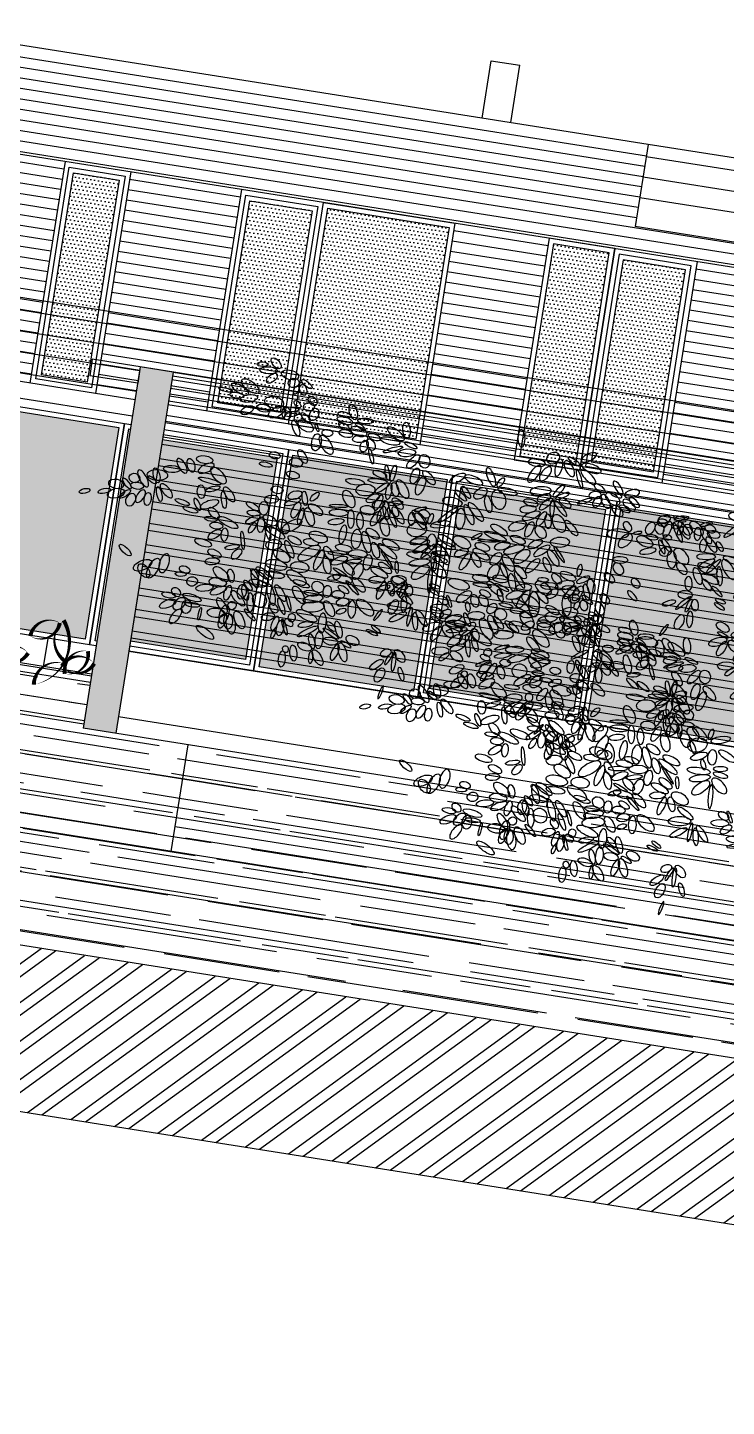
# Model space of a CAD drawing. Extents: x -640655 to -640254, y -1045449 to -1045159.
# Drawn here: x -640503.42 to -640495.01, y -1045280.96 to -1045264.37 of the extents above; entities that cross this region are included whole.
import ezdxf

# ---------------------------------------------------------------- set-up
doc = ezdxf.new("R2010")
doc.units = 0
doc.header["$MEASUREMENT"] = 0
doc.layers.get('0').update_dxf_attribs({"linetype": 'CONTINUOUS'})
for name, color, linetype in [('B_ZELEN', 9, 'CONTINUOUS'), ('T_srafa', 8, 'CONTINUOUS'), ('T_tenka', 4, 'CONTINUOUS'), ('T_tlusta', 1, 'CONTINUOUS')]:
    doc.layers.add(name, color=color, linetype=linetype)
doc.layers.add('FLOATING-WINDOWS', color=2, linetype='CONTINUOUS', plot=False)
pattern_1 = [(350.999936149, (0, 0), (0.0304818585404, 0.0426314242217), [0, -0.046875])]
pattern_2 = [(350.999936149, (0, 0), (0.019554445716, 0.123461020783), [])]
pattern_3 = [(350.99993615, (0, 0), (0.81527233603, 0.22523547258), [5.25, -0.7, 1.75, -0.35]), (350.99993615, (0.48715, 0.10002), (-0.27287010234, 0.5145212894), [1.05, -0.1155, 2.1, -0.2625]), (350.999936149, (0.21939, 0.26646), (1.83427660276, -0.053099854643), [2.8, -0.49, 1.4, -0.35])]

# ---------------------------------------------------------------- blocks, each defined once
blk = doc.blocks.new('A$C26EE1875')
for p, q in [((7.15, -38.03), (9.7, -35.48)), ((15.86, -39.93), (15.9, -39.89)), ((35.19, -40.04), (35.36, -39.87)), ((84.58, -46.66), (84.58, -45.12))]:
    blk.add_line(p, q)
at = {"extrusion": (0, 0, -1)}
for centre, major_axis, ratio, start_param, end_param in [((-10.42, 65.64), (-0.75, 4.07), 0.40552, 3.141593, 9.424778), ((5.86, 58.76), (2.74, 1.79), 0.796811, 3.141593, 9.424778), ((9.17, 54.72), (0.46, 4.11), 0.40552, 3.141593, 9.424778), ((14.23, 55), (-2.45, 3.34), 0.450579, 3.141593, 9.424778), ((15.8, 58.72), (-2.99, 1.35), 0.284575, 3.141593, 9.424778), ((24.6, 56.81), (-4.74, 0.92), 0.38621, 3.141593, 9.424778), ((-1.45, 55.39), (4.14, 0), 0.40552, 3.141593, 9.424778), ((-1.74, 50.02), (2.27, 4.26), 0.38621, 3.141593, 9.424778), ((3.44, 50.85), (1.99, 3.44), 0.470169, 3.141593, 9.424778), ((19.72, 51.01), (-2.03, 4.38), 0.193105, 3.141593, 9.424778), ((23.75, 52.54), (-3.89, 2.86), 0.347589, 3.141593, 9.424778), ((28.16, 44.48), (2.8, 0.76), 0.617936, 3.141593, 9.424778), ((33.6, 42.32), (-2.1, 2.91), 0.499102, 3.141593, 9.424778), ((36.72, 44.04), (-3.58, 1.79), 0.559338, 3.141593, 9.424778), ((47.1, 44), (-2.59, 1.83), 0.423151, 3.141593, 9.424778), ((2.46, 42.39), (4.89, 1.06), 0.410181, 3.141593, 9.424778), ((4.6, 39.45), (3.09, 1.54), 0.486624, 3.141593, 9.424778), ((14.73, 38.66), (-3.06, 1.58), 0.432555, 3.141593, 9.424778), ((23.8, 40.93), (3.34, 1.65), 0.200257, 3.141593, 9.424778), ((29.77, 41.55), (1.46, 2.5), 0.617936, 3.141593, 9.424778), ((39.88, 38.76), (-2.74, 1.85), 0.540694, 3.141593, 9.424778), ((43.17, 40.31), (-2.76, 0.89), 0.463451, 3.141593, 9.424778), ((44.9, 42.32), (-3.13, 2.03), 0.480617, 3.141593, 9.424778), ((78.15, 36.43), (-3.36, 2.42), 0.540693, 3.141593, 9.424778), ((56.49, 33.11), (1.37, 2.79), 0.660847, 3.141593, 9.424778), ((60.88, 33.54), (-1.66, 1.99), 0.793018, 3.141593, 9.424778), ((68.72, 36.6), (2.32, 1.14), 0.648832, 3.141593, 9.424778), ((70.82, 34.04), (0.91, 1.86), 0.540694, 3.141593, 9.424778), ((74.19, 35.23), (-1.44, 2.15), 0.865109, 3.141593, 9.424778), ((86.36, 30.03), (-2.81, 3.04), 0.40552, 3.141593, 9.424778), ((-72.47, 24.24), (2.89, 1.14), 0.540693, 3.141593, 9.424778), ((41.84, 28.19), (5.11, 0.83), 0.432555, 3.141593, 9.424778), ((45.72, 25.42), (2.59, 3.23), 0.540693, 3.141593, 9.424778), ((58, 29.02), (2.93, 0), 0.381667, 3.141593, 9.424778), ((63.31, 25.28), (-1.7, 3), 0.324416, 3.141593, 9.424778), ((65.32, 26.36), (-2.46, 2.66), 0.308968, 3.141593, 9.424778), ((82.52, 28.86), (0, 3.1), 0.540693, 3.141593, 9.424778), ((90.42, 29.7), (-1.76, 1.9), 0.432556, 3.141593, 9.424778), ((-70.3, 19.71), (1.06, 3.82), 0.423152, 3.141593, 9.424778), ((-65.16, 18.96), (-2.71, 4.2), 0.223736, 3.141593, 9.424778), ((-62.44, 20.48), (-3.16, 3.42), 0.360462, 3.141593, 9.424778), ((-55.86, 19.85), (-0.29, 3.09), 0.540693, 3.141593, 9.424778), ((-51.68, 19.56), (-2.83, 3.16), 0.395629, 3.141593, 9.424778), ((-50.23, 23.15), (-2.71, 0.68), 0.600771, 3.141593, 9.424778), ((11.14, -6.96), (-2.77, 2.6), 0.393232, 1.307913, 6.447481), ((-64.09, -14.62), (3.09, 1.41), 0.316504, 3.141593, 9.424778), ((-57.44, -13.54), (3.1, 3.45), 0.173794, 3.141593, 9.424778), ((-57.88, -22.75), (1.3, 3.52), 0.540694, 3.141593, 9.424778), ((27.39, -67.07), (-3.97, 2.43), 0.320411, 3.141593, 9.424778), ((10.82, -72.97), (-4.88, 1.09), 0.335603, 3.141593, 9.424778), ((19.18, -69.22), (1.85, 2.5), 0.180231, 3.141593, 9.424778), ((24.74, -69.15), (-2.69, 2.43), 0.308968, 3.141593, 9.424778), ((25.78, -71.84), (2.25, 2.43), 0.675866, 3.141593, 9.424778), ((29.03, -73.56), (0.37, 3.57), 0.623877, 3.141593, 9.424778), ((34.24, -71.17), (-2.48, 0), 0.720925, 3.141593, 9.424778), ((49.88, -72.16), (1.91, 4.81), 0.432555, 3.141593, 9.424778), ((54.18, -75.12), (-1.37, 4.45), 0.480616, 3.141593, 9.424778), ((98.8, -73.48), (-1.21, 2.29), 0.432556, 3.141593, 9.424778), ((32.53, -77.75), (-1.32, 3.92), 0.432555, 3.141593, 9.424778), ((35.42, -74.73), (-2.57, 2.09), 0.40552, 3.141593, 9.424778), ((51.84, -76.27), (3.72, 0.22), 0.60077, 3.141593, 9.424778), ((64.98, -76.79), (-3.7, 0.44), 0.360462, 3.141593, 9.424778)]:
    blk.add_ellipse(centre, major_axis=major_axis, ratio=ratio, start_param=start_param, end_param=end_param, dxfattribs=at)
for centre, major_axis, ratio in [((22.54, 61.71), (3.26, 2.26), 0.423152), ((38.43, 49.74), (-2.53, 2.74), 0.360462), ((-21.83, 45.29), (-2.41, 3.99), 0.360462), ((11.01, 43.85), (2.3, 3.23), 0.282101), ((38.13, 46.14), (-2.83, 0.61), 0.308968), ((45.43, 47.98), (3.38, 1.57), 0.480617), ((-29.68, 42.62), (-4.5, 1.2), 0.360462), ((-16.57, 35.27), (-2.06, 4.17), 0.720925), ((9.11, 35.32), (-0.41, 3.95), 0.282101), ((13.03, 35.73), (-3.42, 3.17), 0.240309), ((13.04, 41.79), (3.08, 1.9), 0.257473), ((69.68, 39.69), (-3.07, 0.47), 0.360463), ((-21.09, 32.4), (-1.61, 3.81), 0.40552), ((-2.09, 32.98), (3.87, 0.88), 0.423152), ((13.45, 28.64), (-2.81, 3.5), 0.623877), ((45.73, 32.25), (-1.9, 1.76), 0.648832), ((61.81, 36.64), (2.59, 0), 0.648832), ((86.65, 34.92), (3.1, 0), 0.540693), ((-52.45, 25), (2.88, 1.17), 0.216277), ((-33.07, 23.43), (-0.29, 4.99), 0.44747), ((-29.31, 26.04), (-2.66, 4.24), 0.335603), ((-26.32, 27.86), (-4.11, 3.69), 0.30414), ((-5.86, 24.33), (4, 2.03), 0.45751), ((5.48, 23.21), (-2.68, 2.17), 0.648832), ((8.15, 28.78), (-0.81, 3.35), 0.486624), ((19.61, 27.37), (-3.4, 2.92), 0.332735), ((50.94, 30.09), (1.95, 0.7), 0.270346), ((65.27, 30.12), (2.07, 0), 0.540694), ((73.09, 22.27), (-3.58, 2.82), 0.589848), ((57.11, 22.26), (3.76, 1.36), 0.335603), ((68.86, 20.12), (-0.71, 4.08), 0.540693), ((86.28, 18.53), (-4.86, 1.05), 0.450578), ((-24.06, 16.44), (2.35, 1.76), 0.254445), ((-20.73, 11.97), (-3.74, 0.62), 0.442386), ((-11.42, 13.88), (3.65, 1.55), 0.423152), ((-5.64, 13.1), (4.69, 2.2), 0.324416), ((7.43, 14.51), (3.44, 2.88), 0.332735), ((13.34, 12.01), (-3.05, 3.29), 0.374326), ((15.84, 14.1), (-3.05, 3.29), 0.166367), ((44.58, 11.81), (-2.37, 2.01), 0.720924), ((74.27, 16.61), (-2.57, 2.09), 0.540694), ((78.48, 10.13), (-0.6, 3.26), 0.540694), ((82.23, 14.29), (-2.17, 3.52), 0.432555), ((88.25, 13.87), (-4.37, 1.29), 0.393232), ((87.13, 10.84), (-2.43, 2.25), 0.40552), ((-50.18, 9.82), (4.5, 0.71), 0.294923), ((-38.7, 5.51), (-3.44, 4.14), 0.415918), ((-37.66, 10.02), (-4.48, 0.81), 0.294923), ((-30.07, 7.72), (3.21, 1.68), 0.411958), ((-22.59, 5.43), (-2.34, 2.99), 0.442386), ((-20.73, 8.44), (-4.2, 1.57), 0.374326), ((-7.34, 6.35), (-3.05, 3.29), 0.45751), ((10.93, 8.33), (-2.1, 3.16), 0.393232), ((26.51, 8.24), (0.27, 2.75), 0.432555), ((41.04, 6.92), (-2.57, 1.74), 0.540693), ((53.69, 6.34), (-2.05, 1.58), 0.648832), ((92.47, 8.5), (-2.69, 1.94), 0.270347), ((-42.45, 1.68), (-1.05, 4.43), 0.294923), ((-9.89, -1.66), (3.79, 0), 0.442386), ((-8.88, 2.53), (-2.19, 3.31), 0.282101), ((-4.14, -2.38), (-1.36, 3.91), 0.40552), ((-1.01, 3.02), (-3.12, 2.45), 0.423152), ((-0.84, -0.74), (-2.95, 3.38), 0.249551), ((20.81, 0.21), (4.24, 1.65), 0.426001), ((28.94, 4.08), (2.93, 1.81), 0.346044), ((31.39, -1.49), (-1.43, 3.74), 0.335603), ((33.11, 1.49), (-1.23, 3.22), 0.562321), ((53.08, 0.24), (-2.46, 1.9), 0.360463), ((-18.9, -2.77), (-4.31, 0), 0.389299), ((-17.95, -5.96), (4.48, 0), 0.166367), ((-8.6, -5.56), (-3.6, 1.2), 0.196616), ((1.71, -4.1), (3.7, 0.84), 0.442386), ((10.84, -2.81), (-3.95, 2.13), 0.540694), ((23.01, -8.87), (-1.08, 5.06), 0.432555), ((38.75, -8.18), (-1.97, 2.66), 0.585751), ((40.47, -3.33), (-2.24, 1.84), 0.617936), ((-57.15, -9.56), (3.46, 0.35), 0.540693), ((-51.82, -13.7), (-0.73, 2.55), 0.675867), ((-40.23, -12.5), (-2.66, 1.15), 0.278071), ((-40.12, -10.02), (-2.61, 0.45), 0.30414), ((-20.21, -13.83), (-1.33, 2.73), 0.639001), ((-16.15, -13.17), (-2.22, 2.08), 0.639001), ((-15.92, -9.66), (-2.81, 0.72), 0.463451), ((-8.71, -9.53), (-1.47, 2.65), 0.393231), ((-53.18, -20.67), (-0.35, 3.85), 0.38621), ((-23.04, -17.15), (-0.78, 2.21), 0.508888), ((-18.51, -20.77), (4.06, 0.83), 0.468601), ((-11.67, -16.15), (1.97, 2.13), 0.669431), ((-10.03, -23.57), (-2.43, 4.02), 0.413472), ((-7.53, -22.37), (-2.65, 2.42), 0.374326), ((-7.16, -18.22), (-3.02, 0.33), 0.835617), ((21.67, -21.32), (-2.05, 3.2), 0.639002), ((25.56, -17.02), (-4.92, 1.6), 0.324416), ((27.97, -19.56), (3.26, 1.57), 0.278071), ((32.73, -19.84), (2.53, 2.74), 0.450578), ((37.14, -21.18), (-0.86, 3.63), 0.360462), ((39.2, -18.97), (-2.31, 2.08), 0.432554), ((42.01, -17.19), (-3.28, 0.97), 0.393231), ((73.49, -20.4), (-2.96, 2.64), 0.470169), ((-25.53, -25.45), (-2.9, 0), 0.411957), ((-12.83, -26.06), (-3.17, 4.35), 0.471374), ((-4.17, -27.53), (4.62, 0.8), 0.413472), ((-0.99, -23.19), (-3.64, 1.97), 0.324416), ((2.76, -23.11), (-5.19, 1.29), 0.453485), ((13.52, -26.54), (-4.13, 3.12), 0.468601), ((15.24, -21.7), (-4.37, 0.99), 0.540694), ((53.08, -25.73), (3.47, 2.25), 0.270347), ((53.47, -22.13), (4.11, 0.49), 0.40552), ((60.46, -26.4), (-1.52, 3.29), 0.308968), ((64.21, -25.08), (-4.58, 3.08), 0.20276), ((63.6, -20.22), (5, 0), 0.44747), ((-38.36, -29.19), (4.24, 1.88), 0.382991), ((-30.66, -30.13), (-2.7, 2.19), 0.540693), ((-28.01, -27.69), (-4.2, 1.13), 0.216278), ((-20.19, -35.38), (-1.35, 5.21), 0.221823), ((-14.23, -31.01), (-4.95, 2.12), 0.360462), ((-17.01, -34.11), (-1.72, 3.15), 0.374326), ((2.02, -33.67), (4.41, 0.8), 0.332735), ((10.35, -29.96), (-3.46, 2.86), 0.374326), ((14.26, -33.67), (-4.41, 0.8), 0.374326), ((32.66, -31.29), (3.66, 2.59), 0.166367), ((43.67, -31.18), (-4.96, 1.99), 0.313951), ((51.3, -33.42), (3.45, 0), 0.486624), ((62.95, -31.43), (2.64, 1.94), 0.569152), ((80.16, -35.18), (-2.69, 2.91), 0.423152), ((-32.68, -39.83), (4.13, 0.74), 0.426863), ((-24.75, -41.18), (-3.14, 1.62), 0.5069), ((12.57, -38.79), (-3.36, 2.42), 0.40552), ((14.61, -35.99), (-5.06, 1.09), 0.324416), ((33.41, -37.09), (-1.81, 2.94), 0.324416), ((43.29, -39.58), (-0.55, 3.58), 0.463452), ((46.04, -36.27), (-2.28, 2.11), 0.540693), ((50.16, -36.23), (-2.31, 2.08), 0.360463), ((59.68, -40.85), (-3.08, 1.9), 0.308968), ((64.9, -41.41), (-3.19, 1.72), 0.308968), ((82.34, -42.2), (-3.28, 3.55), 0.540693), ((-11.51, -42.48), (3.62, 1.65), 0.180231), ((-2.72, -45.33), (-1.46, 2.85), 0.559338), ((5.88, -43.34), (3.51, 0.88), 0.875409), ((34.35, -48.71), (-2.07, 2.76), 0.486624), ((36.48, -45.45), (-3.18, 1.34), 0.486624), ((43.87, -46.29), (-3.52, 2.18), 0.40552), ((74.86, -47.35), (3.19, 1.72), 0.308968), ((82.31, -45.67), (-2.55, 0.41), 0.432556), ((-19.82, -48.9), (1.46, 0.79), 0.81104), ((3.48, -51.36), (-3.73, 0), 0.240308), ((13.18, -50.62), (-4.66, 0), 0.360462), ((21.91, -55.32), (-1.22, 3.96), 0.40552), ((25.09, -53.07), (-3.04, 2.81), 0.540693), ((27.02, -49.34), (-4.62, 0.56), 0.480616), ((76.62, -53.07), (2.11, 2.28), 0.540693), ((84.67, -52.87), (-2.31, 2.08), 0.540693), ((88.29, -51.46), (-2.17, 1.41), 0.865109), ((4.86, -56.74), (4.31, 1.25), 0.45751), ((12.31, -55), (0, 2.05), 0.924739), ((27.14, -59.56), (-2.36, 3.4), 0.40552), ((85.38, -59.66), (-0.29, 3.09), 0.360463), ((88.39, -62.8), (-1.93, 3.66), 0.540693), ((91.71, -59.88), (-2.87, 2.21), 0.617935), ((14.6, -63.05), (-3.01, 2.85), 0.540693), ((33.23, -62.08), (-1.29, 2.24), 0.865109), ((39.82, -61.2), (-2.2, 1.36), 0.648832), ((39.38, -63.95), (-1.76, 1.9), 0.432556), ((92.74, -66.28), (-1.51, 2.72), 0.360463)]:
    blk.add_ellipse(centre, major_axis=major_axis, ratio=ratio, dxfattribs=at)
for centre, major_axis, ratio in [((-16.85, 43.5), (1.16, 2.31), 0.432556), ((29.86, 48.03), (-2.73, 1.61), 0.423151), ((-32.29, 36.32), (-2.3, 2.57), 0.324416), ((-25.53, 36.87), (2.55, 2.58), 0.617935), ((5.92, 36.76), (2.45, 3.12), 0.376135), ((-38.03, 30.7), (-4.65, 0.3), 0.480616), ((-34.55, 34.43), (-2.97, 2.08), 0.308968), ((-1.3, 36.19), (-3.41, 0.49), 0.486624), ((-0.09, 30.12), (3.8, 2.38), 0.374326), ((4.91, 29.46), (1.52, 3.66), 0.376135), ((-64.55, 25.95), (3.32, 0.94), 0.324416), ((-39.22, 24.26), (4, 4.05), 0.196616), ((0.03, 23.64), (1.06, 3.82), 0.423152), ((-15.44, 17.94), (-5.4, 1.17), 0.270347), ((-14.16, 21.14), (-4.12, 1.78), 0.374326), ((-4.6, 17.95), (-3.65, 1.05), 0.442386), ((15.26, 19.89), (4.39, 0.9), 0.540694), ((65.37, 23.35), (2.51, 1.45), 0.772419), ((-30.61, 12.57), (-4.2, 1.57), 0.540694), ((-18.26, 15.24), (4.97, 0.56), 0.111867), ((-1.5, 10.41), (3.05, 3.29), 0.540694), ((3.86, 17.19), (3.03, 2.29), 0.442386), ((44.79, 16.09), (3.6, 0.43), 0.463452), ((-49.29, 6.6), (3.33, 2.46), 0.324416), ((-45.91, 5.96), (2.68, 3.68), 0.196616), ((-27.74, 3.69), (1.79, 4.11), 0.332735), ((-13.45, 7.39), (2.04, 2.99), 0.566441), ((4.28, 6.86), (2.61, 3.65), 0.374326), ((21.58, 4.58), (-3.83, 1.14), 0.447471), ((-13.69, 1.01), (1.38, 3.72), 0.564202), ((23.68, -2.83), (2.1, 3.41), 0.298314), ((27.4, -2.75), (1.47, 3.72), 0.447471), ((-11.69, -6.71), (-3.97, 2.76), 0.347589), ((-2, -8.17), (3.67, 1.92), 0.450579), ((2.33, -9.55), (2.17, 4.7), 0.324416), ((7.77, -11.08), (-1.05, 5.95), 0.401658), ((-54.69, -14.31), (1, 3.33), 0.231725), ((-29.03, -7.33), (-5.12, 0.72), 0.468601), ((-25.63, -12.69), (2.99, 2.86), 0.468601), ((16.86, -12.4), (-3.33, 1.42), 0.411958), ((25.23, -12.2), (3.57, 0.64), 0.66943), ((37.87, -13.83), (2.41, 1.96), 0.75697), ((-37.14, -21.96), (-3.14, 1.42), 0.562321), ((5.57, -18.72), (-3.25, 3.09), 0.540694), ((15.21, -17.02), (4.35, 1.11), 0.332735), ((31.59, -15.3), (-3.46, 1.37), 0.540694), ((69.93, -22.48), (-1.06, 4), 0.450579), ((-36.46, -25.58), (-2.73, 0.98), 0.28837), ((-28.89, -23.65), (3.7, 1.67), 0.38621), ((-21.55, -27.62), (3.19, 3.44), 0.413472), ((34.29, -23.98), (0.56, 2.74), 0.440566), ((75.65, -27.06), (3.07, 1.15), 0.569152), ((-36.01, -32.03), (1.7, 3.68), 0.38621), ((-26.68, -33.95), (2.86, 2.99), 0.468601), ((-4.11, -33.66), (3.25, 1.52), 0.207959), ((55.86, -32.3), (-1.72, 4.33), 0.360462), ((78.21, -30.43), (3.92, 0.61), 0.423152), ((-24.97, -37), (3.14, 1.61), 0.40552), ((-11.22, -39.6), (-2.24, 0.61), 0.617936), ((-10.31, -37.02), (0.36, 1.91), 0.924739), ((-3.06, -37.35), (3.94, 1.28), 0.28837), ((-1.42, -40.6), (-2.54, 0), 0.658237), ((4.27, -37.51), (4.66, 2.25), 0.324416), ((14.94, -38.49), (4.07, 1.89), 0.374326), ((29.55, -37.63), (0, 3.1), 0.540693), ((40.29, -36.07), (2.11, 2.28), 0.540693), ((59.6, -36.66), (3, 0.81), 0.360463), ((-30.5, -42.29), (1.95, 2.11), 0.374327), ((-23.62, -47.27), (3.08, 2.1), 0.480617), ((-10.52, -44.44), (2.2, 2.91), 0.49154), ((-7.24, -44.85), (1.53, 3.31), 0.393232), ((7.87, -47.42), (3.45, 2.87), 0.374326), ((12.87, -46.36), (3.32, 1.44), 0.411958), ((14.75, -43.02), (2.93, 0), 0.381667), ((14.33, -47.22), (2.11, 2.73), 0.648832), ((23.42, -46.32), (2.73, 1.48), 0.540693), ((73.91, -43.78), (4.14, 0), 0.40552), ((82.51, -42.64), (3.1, 1.51), 0.486624), ((-22.26, -53.21), (2.53, 2.74), 0.480617), ((-10.59, -48.82), (0.87, 1.88), 0.432555), ((18.25, -52.68), (1.76, 3.17), 0.463452), ((79.85, -54.85), (0.92, 3.32), 0.486624), ((85.51, -48.42), (4.4, 0.89), 0.374326), ((5.92, -61.13), (3.93, 2.5), 0.480616), ((7.83, -61.1), (2.74, 2.37), 0.617935), ((11.5, -60.55), (2.44, 3.76), 0.499101), ((15.36, -58.61), (4.11, 0.49), 0.40552), ((81.56, -59.45), (1.14, 2.89), 0.720924), ((88.54, -55.83), (-3.1, 0), 0.360463), ((9.73, -63.13), (1.52, 3.29), 0.463452), ((48.34, -66.66), (2.42, 3.98), 0.480616)]:
    blk.add_ellipse(centre, major_axis=major_axis, ratio=ratio)
for centre, major_axis, ratio in [((-12.99, 39.75), (-4.63, 0.51), 0.360462), ((54.94, 26.51), (-3.89, 1.4), 0.540693), ((-64.53, -27.62), (1.55, 2.93), 0.180232), ((25.64, -78.78), (0.75, 4.07), 0.432555)]:
    blk.add_ellipse(centre, major_axis=major_axis, ratio=ratio, start_param=3.141593, end_param=9.424778)

msp = doc.modelspace()

# ---------------------------------------------------------------- hatches: boundary and pattern name
at = {"layer": 'T_srafa', "linetype": 'Continuous'}
h = msp.add_hatch(dxfattribs=at)
h.set_pattern_fill('LINE,_O', color=256)
h.set_pattern_definition(pattern_2)
h.paths.add_polyline_path([(-640495.956, -1045265.828), (-640504.001, -1045264.553), (-640504.682, -1045268.85), (-640504.534, -1045268.873), (-640504.049, -1045265.811), (-640483.993, -1045268.988), (-640484.447, -1045271.852), (-640484.478, -1045272.05), (-640484.33, -1045272.073), (-640483.642, -1045267.727), (-640483.79, -1045267.704), (-640483.946, -1045268.692), (-640496.105, -1045266.766)])
h = msp.add_hatch(dxfattribs=at)
h.set_pattern_fill('LINE,_O', color=256)
h.set_pattern_definition(pattern_2)
h.paths.add_polyline_path([(-640502.967, -1045265.983), (-640503.954, -1045265.826), (-640504.22, -1045267.505), (-640503.232, -1045267.662)])
h.paths.add_polyline_path([(-640503.232, -1045267.662), (-640504.22, -1045267.505), (-640504.244, -1045267.654), (-640503.256, -1045267.81)])
h.paths.add_polyline_path([(-640503.256, -1045267.81), (-640504.244, -1045267.654), (-640504.283, -1045267.901), (-640503.295, -1045268.057)])
h.paths.add_polyline_path([(-640503.295, -1045268.057), (-640504.283, -1045267.901), (-640504.322, -1045268.147), (-640503.334, -1045268.304)])
h.paths.add_polyline_path([(-640503.334, -1045268.304), (-640504.322, -1045268.147), (-640504.377, -1045268.493), (-640503.389, -1045268.65)])
h.paths.add_polyline_path([(-640502.093, -1045268.652), (-640502.567, -1045268.577), (-640502.599, -1045268.775), (-640502.124, -1045268.85)])
h.paths.add_polyline_path([(-640502.069, -1045268.504), (-640502.544, -1045268.429), (-640502.567, -1045268.577), (-640502.093, -1045268.652)])
h.paths.add_polyline_path([(-640502.062, -1045268.455), (-640502.536, -1045268.38), (-640502.544, -1045268.429), (-640502.069, -1045268.504)])
h.paths.add_polyline_path([(-640501.172, -1045268.393), (-640502.505, -1045268.182), (-640502.536, -1045268.38), (-640502.062, -1045268.455), (-640501.203, -1045268.591)])
h.paths.add_polyline_path([(-640501.132, -1045268.146), (-640502.466, -1045267.935), (-640502.505, -1045268.182), (-640501.172, -1045268.393)])
h.paths.add_polyline_path([(-640501.109, -1045267.998), (-640502.442, -1045267.787), (-640502.466, -1045267.935), (-640501.132, -1045268.146)])
h.paths.add_polyline_path([(-640500.843, -1045266.319), (-640502.176, -1045266.108), (-640502.442, -1045267.787), (-640501.109, -1045267.998)])
h.paths.add_polyline_path([(-640497.468, -1045268.98), (-640498.604, -1045268.8), (-640498.635, -1045268.998), (-640497.499, -1045269.178)])
h.paths.add_polyline_path([(-640497.429, -1045268.733), (-640498.564, -1045268.553), (-640498.604, -1045268.8), (-640497.468, -1045268.98)])
h.paths.add_polyline_path([(-640497.405, -1045268.585), (-640498.541, -1045268.405), (-640498.564, -1045268.553), (-640497.429, -1045268.733)])
h.paths.add_polyline_path([(-640497.139, -1045266.906), (-640498.275, -1045266.726), (-640498.541, -1045268.405), (-640497.405, -1045268.585)])
h.paths.add_polyline_path([(-640494.307, -1045269.481), (-640495.69, -1045269.262), (-640495.721, -1045269.459), (-640494.338, -1045269.678)])
h.paths.add_polyline_path([(-640494.268, -1045269.234), (-640495.651, -1045269.015), (-640495.69, -1045269.262), (-640494.307, -1045269.481)])
h.paths.add_polyline_path([(-640494.245, -1045269.085), (-640495.627, -1045268.866), (-640495.651, -1045269.015), (-640494.268, -1045269.234)])
h.paths.add_polyline_path([(-640493.979, -1045267.406), (-640495.361, -1045267.187), (-640495.627, -1045268.866), (-640494.245, -1045269.085)])
h.paths.add_polyline_path([(-640491.443, -1045269.934), (-640492.332, -1045269.793), (-640492.363, -1045269.991), (-640491.474, -1045270.132)])
h.paths.add_polyline_path([(-640491.404, -1045269.687), (-640492.293, -1045269.547), (-640492.332, -1045269.793), (-640491.443, -1045269.934)])
h.paths.add_polyline_path([(-640491.38, -1045269.539), (-640492.269, -1045269.398), (-640492.293, -1045269.547), (-640491.404, -1045269.687)])
h.paths.add_polyline_path([(-640491.114, -1045267.86), (-640492.003, -1045267.719), (-640492.269, -1045269.398), (-640491.38, -1045269.539)])
h.paths.add_polyline_path([(-640489.369, -1045270.263), (-640490.653, -1045270.059), (-640490.684, -1045270.257), (-640489.4, -1045270.46)])
h.paths.add_polyline_path([(-640489.33, -1045270.016), (-640490.614, -1045269.812), (-640490.653, -1045270.059), (-640489.369, -1045270.263)])
h.paths.add_polyline_path([(-640489.306, -1045269.868), (-640490.59, -1045269.664), (-640490.614, -1045269.812), (-640489.33, -1045270.016)])
h.paths.add_polyline_path([(-640489.04, -1045268.189), (-640490.324, -1045267.985), (-640490.59, -1045269.664), (-640489.306, -1045269.868)])
h.paths.add_polyline_path([(-640488.065, -1045270.469), (-640488.578, -1045270.388), (-640488.61, -1045270.585), (-640488.096, -1045270.667)])
h.paths.add_polyline_path([(-640488.026, -1045270.222), (-640488.539, -1045270.141), (-640488.578, -1045270.388), (-640488.065, -1045270.469)])
h.paths.add_polyline_path([(-640488.002, -1045270.074), (-640488.516, -1045269.993), (-640488.539, -1045270.141), (-640488.026, -1045270.222)])
h.paths.add_polyline_path([(-640487.736, -1045268.395), (-640488.25, -1045268.314), (-640488.516, -1045269.993), (-640488.002, -1045270.074)])
h = msp.add_hatch(dxfattribs=at)
h.set_pattern_fill('DOTS', color=251, scale=0.75, style=0)
h.set_pattern_definition(pattern_1)
h.paths.add_polyline_path([(-640502.314, -1045266.208), (-640502.867, -1045266.12), (-640503.252, -1045268.55), (-640502.699, -1045268.637)])
h = msp.add_hatch(dxfattribs=at)
h.set_pattern_fill('DOTS', color=251, scale=0.75, style=0)
h.set_pattern_definition(pattern_1)
h.paths.add_polyline_path([(-640500.743, -1045266.456), (-640499.993, -1045266.575), (-640500.377, -1045269.005), (-640501.128, -1045268.886)])
h = msp.add_hatch(dxfattribs=at)
h.set_pattern_fill('DOTS', color=251, scale=0.75, style=0)
h.set_pattern_definition(pattern_1)
h.paths.add_polyline_path([(-640499.805, -1045266.544), (-640498.344, -1045266.776), (-640498.747, -1045269.324), (-640500.209, -1045269.093)])
h = msp.add_hatch(dxfattribs=at)
h.set_pattern_fill('DOTS', color=251, scale=0.75, style=0)
h.set_pattern_definition(pattern_1)
h.paths.add_polyline_path([(-640496.418, -1045267.081), (-640497.089, -1045266.974), (-640497.493, -1045269.523), (-640496.821, -1045269.629)])
h = msp.add_hatch(dxfattribs=at)
h.set_pattern_fill('DOTS', color=251, scale=0.75, style=0)
h.set_pattern_definition(pattern_1)
h.paths.add_polyline_path([(-640495.499, -1045267.287), (-640496.249, -1045267.168), (-640496.634, -1045269.598), (-640495.883, -1045269.717)])
h = msp.add_hatch(dxfattribs=at)
h.set_pattern_fill('LINE,_O', color=256)
h.set_pattern_definition(pattern_2)
h.paths.add_polyline_path([(-640497.53, -1045269.375), (-640498.666, -1045269.195), (-640498.697, -1045269.393), (-640497.562, -1045269.573)])
h.paths.add_polyline_path([(-640497.507, -1045269.227), (-640498.643, -1045269.047), (-640498.666, -1045269.195), (-640497.53, -1045269.375)])
h.paths.add_polyline_path([(-640494.37, -1045269.876), (-640495.752, -1045269.657), (-640495.784, -1045269.854), (-640494.401, -1045270.073)])
h.paths.add_polyline_path([(-640494.346, -1045269.727), (-640495.729, -1045269.508), (-640495.752, -1045269.657), (-640494.37, -1045269.876)])
h.paths.add_polyline_path([(-640491.505, -1045270.329), (-640492.394, -1045270.189), (-640492.426, -1045270.386), (-640491.537, -1045270.527)])
h.paths.add_polyline_path([(-640491.482, -1045270.181), (-640492.371, -1045270.04), (-640492.394, -1045270.189), (-640491.505, -1045270.329)])
h.paths.add_polyline_path([(-640489.431, -1045270.658), (-640490.715, -1045270.454), (-640490.746, -1045270.652), (-640489.462, -1045270.855)])
h.paths.add_polyline_path([(-640489.408, -1045270.51), (-640490.692, -1045270.306), (-640490.715, -1045270.454), (-640489.431, -1045270.658)])
h.paths.add_polyline_path([(-640488.127, -1045270.864), (-640488.641, -1045270.783), (-640488.672, -1045270.981), (-640488.159, -1045271.062)])
h.paths.add_polyline_path([(-640488.104, -1045270.716), (-640488.618, -1045270.635), (-640488.641, -1045270.783), (-640488.127, -1045270.864)])
h.paths.add_polyline_path([(-640484.361, -1045271.309), (-640484.608, -1045271.27), (-640484.662, -1045271.616), (-640484.415, -1045271.655)])
h.paths.add_polyline_path([(-640484.322, -1045271.062), (-640484.568, -1045271.023), (-640484.608, -1045271.27), (-640484.361, -1045271.309)])
h.paths.add_polyline_path([(-640484.282, -1045270.815), (-640484.529, -1045270.776), (-640484.568, -1045271.023), (-640484.322, -1045271.062)])
h.paths.add_polyline_path([(-640484.259, -1045270.667), (-640484.506, -1045270.628), (-640484.529, -1045270.776), (-640484.282, -1045270.815)])
h.paths.add_polyline_path([(-640483.993, -1045268.988), (-640484.24, -1045268.949), (-640484.506, -1045270.628), (-640484.259, -1045270.667)])
h.paths.add_polyline_path([(-640501.698, -1045268.715), (-640501.729, -1045268.913), (-640501.265, -1045268.986), (-640501.234, -1045268.788)])
h.paths.add_polyline_path([(-640501.674, -1045268.567), (-640501.698, -1045268.715), (-640501.234, -1045268.788), (-640501.211, -1045268.64)])
h = msp.add_hatch(dxfattribs=at)
h.set_pattern_fill('DOTS', color=251, scale=0.75, style=0)
h.set_pattern_definition(pattern_1)
h.paths.add_polyline_path([(-640504.176, -1045268.889), (-640502.319, -1045269.184), (-640502.723, -1045271.732), (-640504.58, -1045271.438)])
h.paths.add_polyline_path([(-640500.225, -1045269.515), (-640498.369, -1045269.809), (-640498.772, -1045272.357), (-640500.629, -1045272.063)])
h.paths.add_polyline_path([(-640498.2, -1045269.897), (-640496.462, -1045270.172), (-640496.847, -1045272.602), (-640498.585, -1045272.326)])
h.paths.add_polyline_path([(-640496.275, -1045270.141), (-640494.418, -1045270.435), (-640494.821, -1045272.983), (-640496.678, -1045272.689)])
h.paths.add_polyline_path([(-640494.249, -1045270.522), (-640492.61, -1045270.782), (-640492.995, -1045273.212), (-640494.634, -1045272.952)])
h.paths.add_polyline_path([(-640501.795, -1045269.327), (-640502.18, -1045271.757), (-640500.797, -1045271.976), (-640500.413, -1045269.546)])
h = msp.add_hatch(dxfattribs=at)
h.set_pattern_fill('AR-RROOF', color=256, scale=0.35, style=0)
h.set_pattern_definition(pattern_3)
h.paths.add_polyline_path([(-640508.033, -1045273.279), (-640501.689, -1045274.284), (-640501.486, -1045273.001), (-640502.75, -1045272.801), (-640502.647, -1045272.153), (-640507.727, -1045271.349)])
h.paths.add_polyline_path([(-640501.689, -1045274.284), (-640494.38, -1045275.442), (-640494.334, -1045275.146), (-640501.642, -1045273.989)])
h = msp.add_hatch(dxfattribs=at)
h.set_pattern_fill('AR-RROOF', color=256, scale=0.35, style=0)
h.set_pattern_definition(pattern_3)
h.paths.add_polyline_path([(-640494.49, -1045276.134), (-640494.38, -1045275.442), (-640511.889, -1045272.668), (-640512.108, -1045274.051), (-640494.6, -1045276.824)])
h.paths.add_polyline_path([(-640511.889, -1045272.668), (-640512.952, -1045272.5), (-640513.171, -1045273.883), (-640512.108, -1045274.051)])
h = msp.add_hatch(dxfattribs=at)
h.set_pattern_fill('AR-RROOF', color=256, scale=0.35, style=0)
h.set_pattern_definition(pattern_3)
h.paths.add_polyline_path([(-640494.177, -1045274.158), (-640501.486, -1045273.001), (-640501.642, -1045273.989), (-640494.334, -1045275.146)])
h = msp.add_hatch(dxfattribs=at)
h.set_pattern_fill('ANSI32', color=256, style=0)
h.set_pattern_definition([(35.99993615, (0, 0), (-0.22041913152, 0.30338161853), []), (35.99993615, (0.1746, -0.02765), (-0.22041913152, 0.30338161853), [])])
h.paths.add_polyline_path([(-640512.108, -1045274.051), (-640513.171, -1045273.883), (-640513.249, -1045274.378), (-640513.48, -1045275.834), (-640512.417, -1045276.002)])
h.paths.add_polyline_path([(-640480.786, -1045279.012), (-640494.6, -1045276.824), (-640512.108, -1045274.051), (-640512.417, -1045276.002), (-640481.095, -1045280.963)])
at = {"layer": 'T_tenka', "linetype": 'Continuous'}
h = msp.add_hatch(dxfattribs=at)
h.set_pattern_fill('ANSI32,_O', color=256, scale=0.7, angle=135)
h.set_pattern_definition([(170.99993615, (0, 0), (-0.041064336005, -0.259268143644), []), (170.99993615, (-0.07273, 0.1001), (-0.041064336005, -0.259268143644), [])])
h.paths.add_polyline_path([(-640502.198, -1045271.876), (-640486.514, -1045274.36), (-640485.983, -1045271.002), (-640501.666, -1045268.517)])
at = {"layer": 'T_tlusta', "linetype": 'Continuous'}
h = msp.add_hatch(color=147, dxfattribs=at)
h.dxf.hatch_style = 1
h.paths.add_polyline_path([(-640502.062, -1045268.455), (-640502.75, -1045272.801), (-640502.355, -1045272.863), (-640501.666, -1045268.517)])

# ---------------------------------------------------------------- linework, layer by layer
at = {"linetype": 'Continuous'}
for p, q in [((-640502.062, -1045268.455), (-640502.093, -1045268.652)), ((-640485.983, -1045271.002), (-640502.062, -1045268.455)), ((-640494.021, -1045273.171), (-640502.198, -1045271.876))]:
    msp.add_line(p, q, dxfattribs=at)
at = {"layer": 'B_ZELEN', "linetype": 'Continuous'}
for points in [[(-640503.03, -1045271.536, 0, 0, 0.520567), (-640503.03, -1045271.536, 0, 0.05, 0.520567), (-640503.385, -1045271.695, 0, 0.05, 0.520567), (-640503.03, -1045271.536, 0.05, 0.05, 0)], [(-640502.984, -1045271.504, 0, 0, 0.520567), (-640502.984, -1045271.504, 0, 0.05, 0.520567), (-640502.94, -1045272.013, 0, 0.05, 0.520567), (-640502.966, -1045272.031, 0, 0.05, 0.520567), (-640503.343, -1045272.277, 0, 0.05, 0.520567), (-640502.984, -1045271.504, 0.05, 0.05, 0)], [(-640503.412, -1045271.899, 0, 0, 0.520567), (-640503.412, -1045271.899, 0, 0.05, 0.520567), (-640503.8, -1045271.929, 0, 0.05, 0.520567), (-640503.412, -1045271.899, 0.05, 0.05, 0)], [(-640502.616, -1045272.025, 0, 0, 0.520567), (-640502.616, -1045272.025, 0, 0.05, 0.520567), (-640503.004, -1045272.055, 0, 0.05, 0.520567), (-640502.616, -1045272.025, 0.05, 0.05, 0)], [(-640502.691, -1045271.876, 0, 0, 0.520567), (-640502.691, -1045271.876, 0, 0.05, 0.520567), (-640502.969, -1045272.147, 0, 0.05, 0.520567), (-640502.691, -1045271.876, 0.05, 0.05, 0)]]:
    msp.add_lwpolyline(points, format="xyseb", close=True, dxfattribs=at)
at = {"layer": 'FLOATING-WINDOWS', "ltscale": 0.3}
msp.add_lwpolyline([(-640513.249, -1045274.378), (-640513.48, -1045275.834), (-640481.095, -1045280.963), (-640480.786, -1045279.012)], dxfattribs=at)
at = {"layer": 'T_tenka', "linetype": 'Continuous'}
for p, q in [((-640495.948, -1045265.778), (-640504.828, -1045264.372)), ((-640495.948, -1045265.778), (-640503.994, -1045264.504)), ((-640497.948, -1045265.461), (-640497.839, -1045264.77)), ((-640497.839, -1045264.77), (-640497.493, -1045264.825)), ((-640497.602, -1045265.516), (-640497.493, -1045264.825)), ((-640495.948, -1045265.778), (-640496.105, -1045266.766)), ((-640483.79, -1045267.704), (-640495.948, -1045265.778)), ((-640483.993, -1045268.988), (-640504.049, -1045265.811)), ((-640483.813, -1045267.852), (-640495.972, -1045265.926)), ((-640502.967, -1045265.983), (-640503.389, -1045268.65)), ((-640502.176, -1045266.108), (-640502.599, -1045268.775)), ((-640483.852, -1045268.099), (-640496.011, -1045266.173)), ((-640500.843, -1045266.319), (-640501.265, -1045268.986)), ((-640483.891, -1045268.346), (-640496.05, -1045266.42)), ((-640483.946, -1045268.692), (-640496.105, -1045266.766)), ((-640497.139, -1045266.906), (-640497.562, -1045269.573)), ((-640496.349, -1045267.031), (-640496.771, -1045269.698)), ((-640495.361, -1045267.187), (-640495.784, -1045269.854)), ((-640484.259, -1045270.667), (-640504.315, -1045267.49)), ((-640484.282, -1045270.815), (-640504.338, -1045267.639)), ((-640484.322, -1045271.062), (-640504.377, -1045267.886)), ((-640502.069, -1045268.504), (-640504.416, -1045268.132)), ((-640502.108, -1045268.751), (-640504.456, -1045268.379)), ((-640502.062, -1045268.455), (-640502.75, -1045272.801)), ((-640502.639, -1045268.363), (-640502.67, -1045268.561)), ((-640502.062, -1045268.455), (-640502.639, -1045268.363)), ((-640501.666, -1045268.517), (-640502.062, -1045268.455)), ((-640502.124, -1045268.85), (-640504.471, -1045268.478)), ((-640502.093, -1045268.652), (-640502.67, -1045268.561)), ((-640501.666, -1045268.517), (-640502.355, -1045272.863)), ((-640485.99, -1045271.051), (-640501.674, -1045268.567)), ((-640502.155, -1045269.047), (-640504.503, -1045268.676)), ((-640486.014, -1045271.199), (-640501.698, -1045268.715)), ((-640492.623, -1045270.355), (-640501.729, -1045268.913)), ((-640492.654, -1045270.552), (-640501.76, -1045269.11)), ((-640502.251, -1045269.134), (-640502.673, -1045271.8)), ((-640500.275, -1045269.447), (-640500.698, -1045272.113)), ((-640498.3, -1045269.759), (-640498.722, -1045272.426)), ((-640496.324, -1045270.072), (-640496.747, -1045272.739)), ((-640502.647, -1045272.153), (-640507.727, -1045271.349)), ((-640503.225, -1045272.062), (-640503.171, -1045271.722)), ((-640502.593, -1045271.813), (-640502.75, -1045272.801)), ((-640494.38, -1045275.442), (-640512.952, -1045272.5)), ((-640494.146, -1045273.961), (-640502.323, -1045272.666)), ((-640494.177, -1045274.158), (-640502.75, -1045272.801)), ((-640501.689, -1045274.284), (-640501.486, -1045273.001)), ((-640494.334, -1045275.146), (-640501.642, -1045273.989))]:
    msp.add_line(p, q, dxfattribs=at)
for points in [[(-640502.917, -1045266.052), (-640502.245, -1045266.158), (-640502.649, -1045268.706), (-640503.32, -1045268.6)], [(-640502.867, -1045266.12), (-640502.314, -1045266.208), (-640502.699, -1045268.637), (-640503.252, -1045268.55)], [(-640500.793, -1045266.388), (-640499.924, -1045266.526), (-640500.328, -1045269.074), (-640501.197, -1045268.936)], [(-640500.743, -1045266.456), (-640499.993, -1045266.575), (-640500.377, -1045269.005), (-640501.128, -1045268.886)], [(-640499.855, -1045266.476), (-640498.275, -1045266.726), (-640498.697, -1045269.393), (-640500.278, -1045269.142)], [(-640499.805, -1045266.544), (-640498.344, -1045266.776), (-640498.747, -1045269.324), (-640500.209, -1045269.093)], [(-640496.349, -1045267.031), (-640497.139, -1045266.906), (-640497.562, -1045269.573), (-640496.771, -1045269.698)], [(-640496.418, -1045267.081), (-640497.089, -1045266.974), (-640497.493, -1045269.523), (-640496.821, -1045269.629)], [(-640495.43, -1045267.237), (-640496.299, -1045267.1), (-640496.703, -1045269.648), (-640495.834, -1045269.786)], [(-640495.499, -1045267.287), (-640496.249, -1045267.168), (-640496.634, -1045269.598), (-640495.883, -1045269.717)], [(-640502.198, -1045271.876), (-640486.514, -1045274.36), (-640485.983, -1045271.002), (-640501.666, -1045268.517)], [(-640504.226, -1045268.821), (-640502.251, -1045269.134), (-640502.673, -1045271.8), (-640504.648, -1045271.488)], [(-640504.176, -1045268.889), (-640502.319, -1045269.184), (-640502.723, -1045271.732), (-640504.58, -1045271.438)], [(-640500.275, -1045269.447), (-640498.3, -1045269.759), (-640498.722, -1045272.426), (-640500.698, -1045272.113)], [(-640500.225, -1045269.515), (-640498.369, -1045269.809), (-640498.772, -1045272.357), (-640500.629, -1045272.063)], [(-640498.3, -1045269.759), (-640496.324, -1045270.072), (-640496.747, -1045272.739), (-640498.722, -1045272.426)], [(-640498.25, -1045269.828), (-640496.393, -1045270.122), (-640496.797, -1045272.67), (-640498.654, -1045272.376)], [(-640498.2, -1045269.897), (-640496.462, -1045270.172), (-640496.847, -1045272.602), (-640498.585, -1045272.326)], [(-640496.324, -1045270.072), (-640494.349, -1045270.385), (-640494.771, -1045273.052), (-640496.747, -1045272.739)], [(-640496.275, -1045270.141), (-640494.418, -1045270.435), (-640494.821, -1045272.983), (-640496.678, -1045272.689)]]:
    msp.add_lwpolyline(points, close=True, dxfattribs=at)
for points in [[(-640502.593, -1045271.813), (-640502.673, -1045271.8), (-640502.251, -1045269.134), (-640502.171, -1045269.146)], [(-640502.584, -1045271.754), (-640502.604, -1045271.751), (-640502.201, -1045269.202), (-640502.18, -1045269.206)], [(-640501.776, -1045269.209), (-640500.275, -1045269.447), (-640500.698, -1045272.113), (-640502.198, -1045271.876)], [(-640501.785, -1045269.268), (-640500.344, -1045269.496), (-640500.747, -1045272.045), (-640502.189, -1045271.816)], [(-640501.795, -1045269.327), (-640500.413, -1045269.546), (-640500.797, -1045271.976), (-640502.18, -1045271.757)]]:
    msp.add_lwpolyline(points, dxfattribs=at)
at = {"layer": 'T_tlusta', "linetype": 'Continuous'}
msp.add_line((-640494.6, -1045276.824), (-640513.171, -1045273.883), dxfattribs=at)

# ---------------------------------------------------------------- block references
at = {"layer": 'B_ZELEN', "linetype": 'Continuous', "zscale": 0.02540000000000001}
for p, xscale, yscale, rotation in [((-640499.688, -1045270.666), -0.02540000019983995, 0.02539999995191256, 310.0799290410118), ((-640497.473, -1045271.003), 0.02540000021966772, 0.02539999992586672, 350.9999358148665), ((-640494.032, -1045271.184), 0.02540000021966772, 0.02539999992586672, 350.9999358148665), ((-640496.312, -1045273.26), -0.02540000019983995, 0.02539999995191256, 310.0799290410118)]:
    msp.add_blockref('A$C26EE1875', p, dxfattribs=dict(at, xscale=xscale, yscale=yscale, rotation=rotation))

doc.saveas('drawing.dxf')
